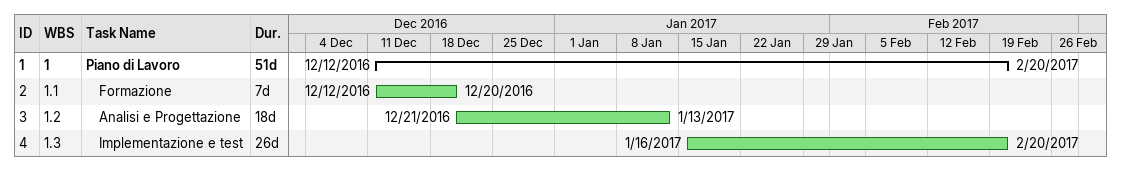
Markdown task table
| ID | WBS | Task | Duration | Start | Finish |
|---|---|---|---|---|---|
| 1 | 1 | **Piano di Lavoro** | 51d | 2016-12-12 | 2017-02-20 |
| 2 | 1.1 | Formazione | 7d | 2016-12-12 | 2016-12-20 |
| 3 | 1.2 | Analisi e Progettazione | 18d | 2016-12-21 | 2017-01-13 |
| 4 | 1.3 | Implementazione e test | 26d | 2017-01-16 | 2017-02-20 |
